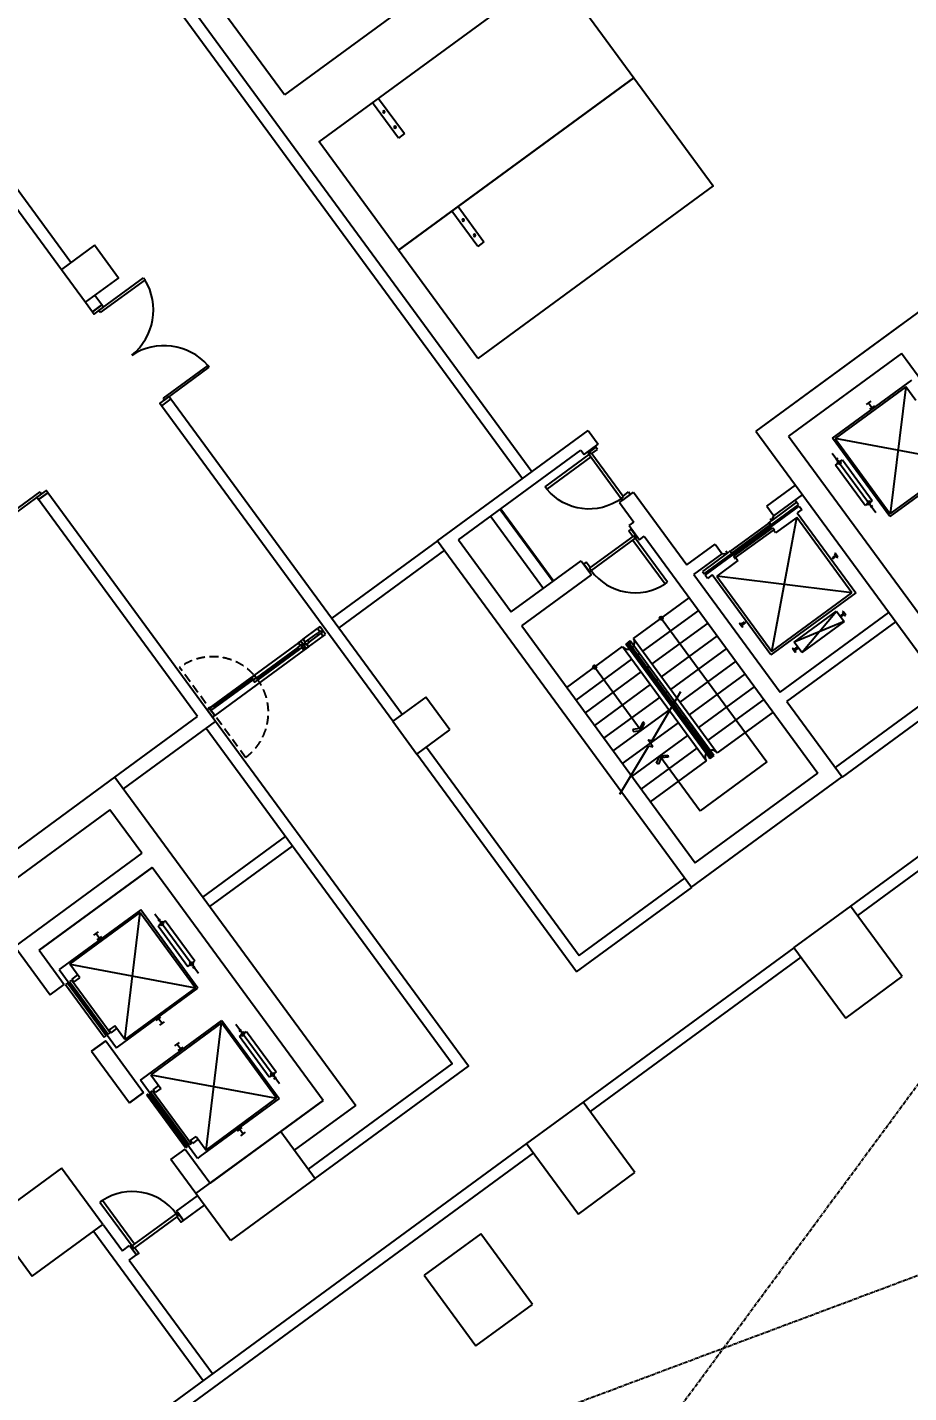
# Model space of a CAD drawing. Header units: millimetres. Extents: x 78082221 to 78451133, y -34402202 to -34172290.
# Drawn here: x 78320183 to 78335280, y -34342063 to -34318667 of the extents above; entities that cross this region are included whole.
import ezdxf

# ---------------------------------------------------------------- set-up
doc = ezdxf.new("R2010")
doc.units = ezdxf.units.MM
doc.header["$LTSCALE"] = 100
doc.header["$MEASUREMENT"] = 0
doc.header["$PDMODE"] = 1
doc.header["$PDSIZE"] = -3
doc.linetypes.add('XR-B2$0$CENTER', pattern=[2, 1.25, -0.25, 0.25, -0.25])
doc.linetypes.add('XR-B2$0$새 블럭1$0$XR-B2$0$XR-지하3층$0$XR-지하3층$0$51A1코아(1층)-1$0$HID', pattern=[2.3, 1.5, -0.8])
doc.layers.get('0').update_dxf_attribs({"color": 2, "linetype": 'CONTINUOUS'})
doc.layers.get('Defpoints').update_dxf_attribs({"color": 142, "linetype": 'CONTINUOUS'})
doc.layers.add('E-PLAN', color=115, linetype='CONTINUOUS')
doc.layers.add('Z', color=115, linetype='CONTINUOUS')
doc.styles.add('c-b2$0$맑은고딕', font='', dxfattribs={"width": 0.8})
doc.styles.add('돋움', font='', dxfattribs={"width": 0.9})
doc.styles.get('c-b2$0$맑은고딕').set_extended_font_data('Malgun Gothic')
doc.styles.get('돋움').set_extended_font_data('Dotum')
doc.dimstyles.new('c-b2$0$std_style', dxfattribs={"dimscale": 500, "dimtxt": 3, "dimasz": 1, "dimexe": 1.5, "dimexo": 2, "dimgap": 1, "dimtad": 1, "dimtoh": 1, "dimdec": 0, "dimzin": 0, "dimdsep": 46, "dimtxsty": 'c-b2$0$맑은고딕', "dimblk": 'c-b2$0$01420DDOT01', "dimcen": 2.5, "dimdle": 8, "dimclrd": 256, "dimclre": 256, "dimclrt": 256, "dimadec": 0, "dimazin": 0, "dimtfac": 1, "dimtdec": 0, "dimtix": 1, "dimtmove": 2, "dimatfit": 3, "dimldrblk": 'c-b2$0$_ClosedBlank', "dimfxl": 1, "dimtolj": 1, "dimtzin": 0, "dimlwd": -1, "dimlwe": -1, "dimarcsym": 0})

# ---------------------------------------------------------------- blocks, each defined once
blk = doc.blocks.new('XR-B2$0$XR-B2$0$XR-지하3층$0$A$C5E3F3FAC')
at = {"layer": 'E-PLAN'}
for p, q in [((90, 950), (50, 950)), ((50, 950), (50, 0)), ((90, 0), (90, 950)), ((1910, 950), (1950, 950)), ((1910, 0), (1910, 950)), ((1950, 950), (1950, 0)), ((50, 0), (90, 0)), ((1950, 0), (1910, 0))]:
    blk.add_line(p, q, dxfattribs=at)
at = {"layer": 'E-PLAN', "elevation": 0}
for points in [[(0, 850), (0, 1050), (50, 1050), (50, 850)], [(2000, 850), (2000, 1050), (1950, 1050), (1950, 850)]]:
    blk.add_lwpolyline(points, close=True, dxfattribs=at)
at = {"layer": 'E-PLAN'}
for centre, start, end in [((-2, 999), 275.2502, 357.2138), ((2002, 999), 182.7862, 264.7498)]:
    blk.add_arc(centre, 1003, start, end, dxfattribs=at)
blk = doc.blocks.new('XR-B2$0$XR-지하3층$0$일반형 주차')
at = {"layer": 'E-PLAN'}
for p, q in [((750, 3865), (0, 3865)), ((750, 3735), (750, 3865)), ((0, 3735), (750, 3735))]:
    blk.add_line(p, q, dxfattribs=at)
blk.add_lwpolyline([(2300, 5000), (0, 5000), (0, 0), (2300, 0)], close=True, dxfattribs=at)
for centre in [(238, 3800), (563, 3800)]:
    blk.add_circle(centre, 17.5, dxfattribs=at)
blk = doc.blocks.new('c-b2$0$01420DDOT01')
blk.add_line((-1.5, 0), (1.5, 0))
at = {"const_width": 0.5}
blk.add_lwpolyline([(-0.25, 0, 1), (0.25, 0, 1)], format="xyb", close=True, dxfattribs=at)
blk = doc.blocks.new('*D27')
at = {"layer": 'Defpoints', "color": 0, "transparency": 16777216}
for p in [(78437237, -34302993), (78442988, -34310838), (78326185, -34384411)]:
    blk.add_point(p, dxfattribs=at)
at = {"layer": 'Z', "transparency": 16777216}
for p, q in [((78437828, -34303800), (78443432, -34311442)), ((78332340, -34391959), (78442585, -34311133)), ((78326777, -34385217), (78332380, -34392860))]:
    blk.add_line(p, q, dxfattribs=at)
at = {"layer": 'Z', "transparency": 16777216, "xscale": 500, "yscale": 500, "zscale": 500}
for p, rotation in [((78442988, -34310838), 36.24693489456918), ((78331936, -34392255), 216.2469348945692)]:
    blk.add_blockref('c-b2$0$01420DDOT01', p, dxfattribs=dict(at, rotation=rotation))
at = {"layer": 'Z', "transparency": 16777216, "insert": (78386501, -34350234), "char_height": 2250, "attachment_point": 5, "rotation": 36.2469, "style": '돋움'}
blk.add_mtext('\\A1;137700', dxfattribs=at)
blk = doc.blocks.new('c-b2$0$_ClosedBlank')
at = {"color": 0, "linetype": 'ByBlock', "lineweight": -2}
for p, q in [((-1, 0.167), (0, 0)), ((-1, 0.167), (-1, -0.167)), ((0, 0), (-1, -0.167))]:
    blk.add_line(p, q, dxfattribs=at)

msp = doc.modelspace()

# ---------------------------------------------------------------- linework, layer by layer
at = {"layer": 'Z', "ltscale": 0.5}
for p, q in [((78304193.5, -34292682.3), (78328825.6, -34326280.1)), ((78304150.4, -34292961.8), (78328664.3, -34326398.3)), ((78322642.8, -34325034.8), (78326604.3, -34330438.2)), ((78326443, -34330556.4), (78322481.5, -34325153)), ((78328282.2, -34326928.5), (78329188.8, -34328165.1)), ((78328295.6, -34326918.6), (78329202.3, -34328155.3)), ((78328120.9, -34327046.7), (78329027.5, -34328283.4)), ((78327208.7, -34327465.5), (78325398.1, -34328792.9)), ((78327326.9, -34327626.8), (78325516.4, -34328954.2)), ((78327007.5, -34330142.5), (78326443, -34330556.4)), ((78327421.4, -34330707.1), (78327007.5, -34330142.5)), ((78326443, -34330556.4), (78326856.9, -34331120.9)), ((78326856.9, -34331120.9), (78327421.4, -34330707.1)), ((78329591.5, -34334850.9), (78326856.9, -34331120.9)), ((78327018.2, -34331002.7), (78329634.5, -34334571.3)), ((78336823.4, -34331861.3), (78334283, -34333723.8)), ((78336941.7, -34332022.6), (78334401.3, -34333885.1)), ((78323192, -34333572.2), (78324607.4, -34332534.6)), ((78323310.3, -34333733.5), (78324725.6, -34332695.9)), ((78329634.5, -34334571.3), (78331445.1, -34333243.9)), ((78329591.5, -34334850.9), (78331563.3, -34333405.2)), ((78334283, -34333723.8), (78333315.3, -34334433.4)), ((78335169.9, -34334933.5), (78334283, -34333723.8)), ((78333312.4, -34334437.9), (78329703.4, -34337083.8)), ((78333315.3, -34334433.4), (78334202.2, -34335643.1)), ((78333430.7, -34334599.2), (78329821.7, -34337245.1)), ((78334202.2, -34335643.1), (78335169.9, -34334933.5)), ((78329702.2, -34337082.2), (78328734.5, -34337791.7)), ((78330589.1, -34338291.9), (78329702.2, -34337082.2)), ((78328734.5, -34337791.7), (78315681.7, -34347361.4)), ((78328852.7, -34337953), (78315799.9, -34347522.7)), ((78328734.5, -34337791.7), (78329621.4, -34339001.5)), ((78320767.4, -34338214.1), (78319557.7, -34339101)), ((78321476.9, -34339181.9), (78320767.4, -34338214.1)), ((78329621.4, -34339001.5), (78330589.1, -34338291.9)), ((78322739.5, -34338950.6), (78323098.4, -34338687.5)), ((78322857.8, -34339111.9), (78323216.7, -34338848.8)), ((78319557.7, -34339101), (78320267.2, -34340068.8)), ((78322739.5, -34338950.6), (78322857.8, -34339111.9)), ((78320267.2, -34340068.8), (78321476.9, -34339181.9)), ((78321322.6, -34339301.2), (78323194, -34341853.7)), ((78321483.9, -34339183), (78321812.1, -34339630.6)), ((78327948.6, -34339341.3), (78326980.8, -34340050.8)), ((78328835.5, -34340551), (78327948.6, -34339341.3)), ((78321812.1, -34339630.6), (78321933, -34339541.9)), ((78321933, -34339541.9), (78322051.3, -34339703.2)), ((78321930.3, -34339791.9), (78322051.3, -34339703.2)), ((78321930.3, -34339791.9), (78323355.3, -34341735.5)), ((78326980.8, -34340050.8), (78327867.7, -34341260.5)), ((78327867.7, -34341260.5), (78328835.5, -34340551))]:
    msp.add_line(p, q, dxfattribs=at)
at = {"layer": 'Z'}
for p, q in [((78337026.4, -34322388), (78332663.4, -34325586.7)), ((78335163.5, -34323753.8), (78332663.4, -34325586.7)), ((78335158, -34324253.8), (78333222.5, -34325672.8)), ((78335586.7, -34324838.5), (78335158, -34324253.8)), ((78333976.8, -34325708.8), (78335331.6, -34324715.5)), ((78335228.4, -34324828.4), (78334018.7, -34325715.3)), ((78335228.4, -34324828.4), (78334964.7, -34327005.6)), ((78335399.9, -34325062.3), (78335228.4, -34324828.4)), ((78334632.7, -34325072.9), (78334552.1, -34325132)), ((78334592.4, -34325102.5), (78334651.5, -34325183.1)), ((78334691.8, -34325153.6), (78334611.2, -34325212.7)), ((78327208.7, -34327465.5), (78329789.4, -34325573.5)), ((78329789.4, -34325573.5), (78329963.8, -34325811.4)), ((78332663.4, -34325586.7), (78336004.1, -34330143.3)), ((78329721.9, -34325988.8), (78329963.8, -34325811.4)), ((78333222.5, -34325672.8), (78336149.3, -34329664.9)), ((78334958.3, -34327047.6), (78333976.8, -34325708.8)), ((78334018.7, -34325715.3), (78334964.7, -34327005.6)), ((78336174.4, -34326118.7), (78334018.7, -34325715.3)), ((78327568.9, -34327449.5), (78329665.7, -34325912.2)), ((78329051.4, -34326540.2), (78329804.2, -34325988.3)), ((78329833.7, -34326028.6), (78329081, -34326580.5)), ((78329665.7, -34325912.2), (78329721.9, -34325988.8)), ((78329918.9, -34325862.9), (78329784.5, -34325961.4)), ((78329784.5, -34325961.4), (78329804.2, -34325988.3)), ((78329804.2, -34325988.3), (78329844.5, -34325958.7)), ((78329804.2, -34325988.3), (78330356, -34326741.1)), ((78329804.2, -34325988.3), (78329833.7, -34326028.6)), ((78329844.5, -34325958.7), (78329854.4, -34325972.2)), ((78329854.4, -34325972.2), (78329948.4, -34325903.2)), ((78329854.4, -34325972.2), (78330386.5, -34326698.1)), ((78329948.4, -34325903.2), (78329918.9, -34325862.9)), ((78333970, -34325961.8), (78334715, -34326977.9)), ((78334064.1, -34326047.8), (78334023.8, -34326077.4)), ((78336313.1, -34326054.3), (78334958.3, -34327047.6)), ((78334027.8, -34326167.4), (78334148.7, -34326078.7)), ((78334536.3, -34326861), (78334027.8, -34326167.4)), ((78334053.3, -34326117.7), (78334093.6, -34326088.1)), ((78334082.9, -34326158), (78334053.3, -34326117.7)), ((78334123.2, -34326128.4), (78334082.9, -34326158)), ((78334093.6, -34326088.1), (78334123.2, -34326128.4)), ((78334148.7, -34326078.7), (78334657.2, -34326772.3)), ((78334964.7, -34327005.6), (78336174.4, -34326118.7)), ((78332851.4, -34326874.9), (78333343.4, -34326514.2)), ((78320535.2, -34326641.9), (78320373.9, -34326760.2)), ((78323099.7, -34330478), (78320373.9, -34326760.2)), ((78323408.8, -34330561.4), (78320535.2, -34326641.9)), ((78329081, -34326580.5), (78329051.4, -34326540.2)), ((78330325, -34326811.4), (78330566.9, -34326634)), ((78330356, -34326741.1), (78330396.4, -34326711.5)), ((78330375.8, -34326767.9), (78330356, -34326741.1)), ((78330510.2, -34326669.4), (78330375.8, -34326767.9)), ((78330386.5, -34326698.1), (78330480.6, -34326629.1)), ((78330396.4, -34326711.5), (78330386.5, -34326698.1)), ((78330480.6, -34326629.1), (78330510.2, -34326669.4)), ((78330566.9, -34326634), (78331480.4, -34327880)), ((78332969.7, -34327036.2), (78333461.6, -34326675.5)), ((78330325, -34326811.4), (78330570.3, -34327146.1)), ((78331778.8, -34328033.3), (78333391.7, -34326850.7)), ((78332706.2, -34327353.3), (78333391.7, -34326850.7)), ((78332721, -34327373.5), (78333406.5, -34326870.9)), ((78332851.4, -34326874.9), (78332969.7, -34327036.2)), ((78333359.2, -34326806.4), (78332935.8, -34327116.8)), ((78333359.2, -34326806.4), (78332935.8, -34327116.8)), ((78333391.7, -34326850.7), (78333338.5, -34326778.2)), ((78333391.7, -34326850.7), (78333359.2, -34326806.4)), ((78333447.9, -34326927.4), (78333367.2, -34326986.5)), ((78333367.2, -34326986.5), (78334372.4, -34328357.5)), ((78333406.5, -34326870.9), (78333447.9, -34326927.4)), ((78334657.2, -34326772.3), (78334536.3, -34326861)), ((78334602.1, -34326781.7), (78334561.8, -34326811.3)), ((78334561.8, -34326811.3), (78334591.4, -34326851.6)), ((78334591.4, -34326851.6), (78334631.7, -34326822)), ((78334631.7, -34326822), (78334602.1, -34326781.7)), ((78334661.3, -34326862.3), (78334620.9, -34326891.9)), ((78330489.7, -34327205.2), (78330570.3, -34327146.1)), ((78330489.7, -34327205.2), (78330667.1, -34327447.1)), ((78332223.8, -34327650.8), (78332893.1, -34327160.1)), ((78332913.8, -34327188.3), (78332244.5, -34327679.1)), ((78332931.8, -34327119.7), (78332875.3, -34327161.1)), ((78332893.1, -34327160.1), (78332913.8, -34327188.3)), ((78332931.8, -34327119.7), (78332907.9, -34327087)), ((78332935.8, -34327116.8), (78332972.6, -34327040.2)), ((78332937.4, -34329359.9), (78333362.4, -34327064.4)), ((78333362.4, -34327064.4), (78332999.5, -34327330.5)), ((78334308.4, -34328354.8), (78333362.4, -34327064.4)), ((78327568.9, -34327449.5), (78328473.5, -34328683.4)), ((78330552.7, -34327392.5), (78329826.8, -34327924.7)), ((78330595.7, -34327423), (78329842.9, -34327974.9)), ((78330483.7, -34327298.4), (78330524, -34327268.9)), ((78330552.7, -34327392.5), (78330483.7, -34327298.4)), ((78330524, -34327268.9), (78330622.6, -34327403.3)), ((78330566.1, -34327382.7), (78330552.7, -34327392.5)), ((78330595.7, -34327423), (78330555.4, -34327452.6)), ((78330555.4, -34327452.6), (78331107.2, -34328205.3)), ((78330595.7, -34327423), (78330566.1, -34327382.7)), ((78330622.6, -34327403.3), (78330595.7, -34327423)), ((78331147.6, -34328175.8), (78330595.7, -34327423)), ((78330667.1, -34327447.1), (78330747.7, -34327388)), ((78330747.7, -34327388), (78333721.8, -34331444.6)), ((78331778.8, -34328033.3), (78332706.2, -34327353.3)), ((78331793.5, -34328053.4), (78332721, -34327373.5)), ((78332283.1, -34327731.7), (78332952.4, -34327241)), ((78332973.1, -34327269.2), (78332303.8, -34327760)), ((78332952.4, -34327241), (78332973.1, -34327269.2)), ((78332964, -34327282.1), (78332988.2, -34327264.4)), ((78332999.5, -34327330.5), (78332964, -34327282.1)), ((78327208.7, -34327465.5), (78331560.4, -34333401.2)), ((78331480.4, -34327880), (78331964.3, -34327525.3)), ((78331598.7, -34328041.3), (78332082.5, -34327686.6)), ((78332169.6, -34327678.5), (78331746.2, -34327988.9)), ((78332169.6, -34327678.5), (78331746.2, -34327988.9)), ((78331964.3, -34327525.3), (78332082.5, -34327686.6)), ((78332085.5, -34327690.6), (78332169.6, -34327678.5)), ((78332173.7, -34327675.5), (78332149.6, -34327643)), ((78332173.7, -34327675.5), (78332230.1, -34327634.2)), ((78332244.5, -34327679.1), (78332223.8, -34327650.8)), ((78334021.1, -34327678.8), (78334009, -34327687.7)), ((78334009, -34327687.7), (78334026.8, -34327711.9)), ((78334068.4, -34327743.3), (78334021.1, -34327678.8)), ((78328473.5, -34328683.4), (78329667.1, -34327808.3)), ((78329667.1, -34327808.3), (78329844.5, -34328050.2)), ((78329757.8, -34327830.6), (78329717.5, -34327860.2)), ((78329717.5, -34327860.2), (78329816.1, -34327994.6)), ((78329826.8, -34327924.7), (78329757.8, -34327830.6)), ((78329813.4, -34327934.6), (78329826.8, -34327924.7)), ((78332354.3, -34327803.5), (78331991.4, -34328069.6)), ((78332303.8, -34327760), (78332283.1, -34327731.7)), ((78332294.6, -34327772.9), (78332318.8, -34327755.1)), ((78332318.8, -34327755.1), (78332354.3, -34327803.5)), ((78334026.8, -34327711.9), (78333967.1, -34327755.6)), ((78333967.1, -34327755.6), (78333978.9, -34327771.8)), ((78333978.9, -34327771.8), (78334038.6, -34327728)), ((78334038.6, -34327728), (78334056.3, -34327752.2)), ((78334056.3, -34327752.2), (78334068.4, -34327743.3)), ((78328650.9, -34328925.3), (78329844.5, -34328050.2)), ((78329842.9, -34327974.9), (78329813.4, -34327934.6)), ((78329816.1, -34327994.6), (78329842.9, -34327974.9)), ((78331598.7, -34328041.3), (78333076.8, -34330057.5)), ((78331746.2, -34327988.9), (78331778.8, -34328033.3)), ((78331746.2, -34327988.9), (78331778.8, -34328033.3)), ((78331834.9, -34328109.9), (78331793.5, -34328053.4)), ((78331915.6, -34328050.8), (78331834.9, -34328109.9)), ((78332920.7, -34329421.8), (78331915.6, -34328050.8)), ((78334308.4, -34328354.8), (78331991.4, -34328069.6)), ((78331991.4, -34328069.6), (78332937.4, -34329359.9)), ((78331107.2, -34328205.3), (78331147.6, -34328175.8)), ((78334372.4, -34328357.5), (78332920.7, -34329421.8)), ((78332937.4, -34329359.9), (78334308.4, -34328354.8)), ((78330563.6, -34329141.1), (78331519.3, -34328440.5)), ((78331679, -34328658.2), (78330723.3, -34329358.9)), ((78331041.5, -34328790.8), (78332847.8, -34331254.6)), ((78332409, -34328898), (78332468.7, -34328854.2)), ((78332468.7, -34328854.2), (78332480.5, -34328870.3)), ((78333076.8, -34330057.5), (78334939.8, -34328691.7)), ((78333195.1, -34330218.8), (78335058, -34328853)), ((78333319.1, -34329204.1), (78334044.9, -34328671.9)), ((78334175, -34328849.4), (78333319.1, -34329204.1)), ((78333449.2, -34329381.5), (78334044.9, -34328671.9)), ((78334175, -34328849.4), (78333449.2, -34329381.5)), ((78334044.9, -34328671.9), (78334175, -34328849.4)), ((78334162.9, -34328709.4), (78334104.1, -34328752.6)), ((78334104.1, -34328752.6), (78334115.9, -34328768.7)), ((78334115.9, -34328768.7), (78334174.8, -34328725.6)), ((78334157.3, -34328676.4), (78334145.2, -34328685.2)), ((78334145.2, -34328685.2), (78334162.9, -34328709.4)), ((78334204.6, -34328740.9), (78334157.3, -34328676.4)), ((78334174.8, -34328725.6), (78334192.5, -34328749.8)), ((78334192.5, -34328749.8), (78334204.6, -34328740.9)), ((78324906.2, -34329153.6), (78325156.2, -34328970.3)), ((78324986, -34329169.5), (78325147.3, -34329051.2)), ((78325000.8, -34329282.6), (78325250.8, -34329099.4)), ((78325009.6, -34329201.7), (78325170.9, -34329083.5)), ((78325203.7, -34329009.8), (78325147.3, -34329051.2)), ((78325147.3, -34329051.2), (78325170.9, -34329083.5)), ((78325196.5, -34328940.8), (78325156.2, -34328970.3)), ((78325156.2, -34328970.3), (78325188.7, -34329014.7)), ((78325170.9, -34329083.5), (78325227.4, -34329042.1)), ((78325188.7, -34329014.7), (78325204.8, -34329002.8)), ((78325291.1, -34329069.8), (78325196.5, -34328940.8)), ((78325227.4, -34329042.1), (78325203.7, -34329009.8)), ((78325204.8, -34329002.8), (78325234.4, -34329043.2)), ((78325234.4, -34329043.2), (78325218.3, -34329055)), ((78325218.3, -34329055), (78325250.8, -34329099.4)), ((78325250.8, -34329099.4), (78325291.1, -34329069.8)), ((78328650.9, -34328925.3), (78331624.9, -34332981.9)), ((78331838.6, -34328876), (78330882.9, -34329576.6)), ((78331998.2, -34329093.7), (78331042.6, -34329794.4)), ((78332379.2, -34328882.6), (78332391.2, -34328873.8)), ((78332426.5, -34328947.2), (78332379.2, -34328882.6)), ((78332391.2, -34328873.8), (78332409, -34328898)), ((78332480.5, -34328870.3), (78332420.8, -34328914.1)), ((78332420.8, -34328914.1), (78332438.6, -34328938.3)), ((78332438.6, -34328938.3), (78332426.5, -34328947.2)), ((78324825.5, -34329212.7), (78323300.6, -34330330.7)), ((78324816.6, -34329293.6), (78324106.9, -34329814)), ((78324828.5, -34329309.8), (78324118.8, -34329830.1)), ((78324840.3, -34329325.9), (78324130.6, -34329846.2)), ((78324816.6, -34329293.6), (78324873.1, -34329252.3)), ((78324840.3, -34329325.9), (78324816.6, -34329293.6)), ((78324825.5, -34329212.7), (78324865.8, -34329183.2)), ((78324858, -34329257.1), (78324825.5, -34329212.7)), ((78324896.7, -34329284.5), (78324840.3, -34329325.9)), ((78324874.2, -34329245.3), (78324858, -34329257.1)), ((78324865.8, -34329183.2), (78324906.2, -34329153.6)), ((78324960.4, -34329312.2), (78324865.8, -34329183.2)), ((78324865.8, -34329183.2), (78324960.4, -34329312.2)), ((78324873.1, -34329252.3), (78324896.7, -34329284.5)), ((78324903.7, -34329285.6), (78324874.2, -34329245.3)), ((78324887.6, -34329297.4), (78324903.7, -34329285.6)), ((78324920.1, -34329341.8), (78324887.6, -34329297.4)), ((78324903.7, -34329285.6), (78324936.3, -34329329.9)), ((78324906.2, -34329153.6), (78324938.7, -34329198)), ((78324960.4, -34329312.2), (78324920.1, -34329341.8)), ((78324938.7, -34329198), (78324922.6, -34329209.8)), ((78324922.6, -34329209.8), (78324952.1, -34329250.1)), ((78324929.5, -34329210.9), (78324986, -34329169.5)), ((78324953.2, -34329243.1), (78324929.5, -34329210.9)), ((78324952.1, -34329250.1), (78324968.2, -34329238.3)), ((78325009.6, -34329201.7), (78324953.2, -34329243.1)), ((78325000.8, -34329282.6), (78324960.4, -34329312.2)), ((78324968.2, -34329238.3), (78325000.8, -34329282.6)), ((78324986, -34329169.5), (78325009.6, -34329201.7)), ((78329422.5, -34329977.8), (78330378.1, -34329277.1)), ((78330378.1, -34329277.1), (78331814.9, -34331236.9)), ((78330458.8, -34329218), (78330434.6, -34329235.7)), ((78331871.4, -34331195.5), (78330434.6, -34329235.7)), ((78330483, -34329200.2), (78330458.8, -34329218)), ((78330458.8, -34329218), (78331895.6, -34331177.7)), ((78330483, -34329200.2), (78330507.2, -34329182.5)), ((78330483, -34329200.2), (78331919.8, -34331160)), ((78331944, -34331142.2), (78330507.2, -34329182.5)), ((78330563.6, -34329141.1), (78332000.4, -34331100.9)), ((78332157.9, -34329311.5), (78331202.2, -34330012.1)), ((78333289.5, -34329312.6), (78333301.6, -34329303.7)), ((78333336.8, -34329377.1), (78333289.5, -34329312.6)), ((78333301.6, -34329303.7), (78333319.4, -34329327.9)), ((78333449.2, -34329381.5), (78333319.1, -34329204.1)), ((78333319.4, -34329327.9), (78333378.2, -34329284.7)), ((78333390.1, -34329300.9), (78333331.2, -34329344)), ((78333378.2, -34329284.7), (78333390.1, -34329300.9)), ((78324920.1, -34329341.8), (78323395.2, -34330459.8)), ((78329582.1, -34330195.5), (78330537.8, -34329494.9)), ((78330618.4, -34329435.7), (78330594.2, -34329453.5)), ((78330666.8, -34329400.3), (78330642.6, -34329418)), ((78332317.5, -34329529.2), (78331361.8, -34330229.9)), ((78333331.2, -34329344), (78333348.9, -34329368.2)), ((78333348.9, -34329368.2), (78333336.8, -34329377.1)), ((78329741.8, -34330413.3), (78330697.4, -34329712.6)), ((78329900.3, -34329627.4), (78330698.5, -34330716.2)), ((78330778.1, -34329653.5), (78330753.9, -34329671.2)), ((78330826.5, -34329618), (78330802.3, -34329635.7)), ((78332477.2, -34329747), (78331521.5, -34330447.6)), ((78324020.9, -34329815), (78323371.8, -34330290.9)), ((78324032.7, -34329831.2), (78323383.7, -34330307)), ((78324044.6, -34329847.3), (78323395.5, -34330323.2)), ((78329901.4, -34330631), (78330857.1, -34329930.4)), ((78330937.7, -34329871.2), (78330913.5, -34329889)), ((78330986.1, -34329835.8), (78330961.9, -34329853.5)), ((78332636.8, -34329964.7), (78331681.1, -34330665.4)), ((78334025.8, -34331351.9), (78335888.8, -34329986.1)), ((78330061, -34330848.8), (78331016.7, -34330148.1)), ((78330886.9, -34330889.1), (78331374.8, -34330045)), ((78331097.4, -34330089), (78331073.2, -34330106.7)), ((78331145.7, -34330053.5), (78331121.6, -34330071.2)), ((78331305.4, -34330271.3), (78331281.2, -34330289)), ((78332796.4, -34330182.5), (78331840.8, -34330883.1)), ((78333195.1, -34330218.8), (78334141.1, -34331509.2)), ((78334144.1, -34331513.2), (78336007, -34330147.4)), ((78321684.3, -34331515.7), (78323099.7, -34330478)), ((78323300.6, -34330330.7), (78323261, -34330359.8)), ((78323261, -34330359.8), (78323297.2, -34330333.2)), ((78323355.6, -34330488.8), (78323261, -34330359.8)), ((78323300.6, -34330330.7), (78323395.2, -34330459.8)), ((78323355.6, -34330488.8), (78323395.2, -34330459.8)), ((78323355.6, -34330488.8), (78323382.6, -34330469)), ((78330220.7, -34331066.5), (78331176.4, -34330365.9)), ((78331257, -34330306.7), (78331232.8, -34330324.5)), ((78331465, -34330489), (78331440.8, -34330506.7)), ((78332956.1, -34330400.2), (78332000.4, -34331100.9)), ((78321832.1, -34331717.3), (78323408.8, -34330561.4)), ((78330380.3, -34331284.3), (78331336, -34330583.6)), ((78330675.1, -34330684.3), (78330557.3, -34330697.9)), ((78330557.3, -34330697.9), (78330560.9, -34330732)), ((78330560.9, -34330732), (78330698.5, -34330716.2)), ((78330723.4, -34330575.9), (78330675.1, -34330684.3)), ((78330698.5, -34330716.2), (78330754.8, -34330589.6)), ((78330754.8, -34330589.6), (78330723.4, -34330575.9)), ((78331416.6, -34330524.5), (78331392.5, -34330542.2)), ((78331624.7, -34330706.8), (78331600.5, -34330724.5)), ((78330540, -34331502), (78331495.6, -34330801.4)), ((78330896.1, -34330993.6), (78330820.2, -34330874.3)), ((78330820.2, -34330874.3), (78330886.9, -34330889.1)), ((78331576.3, -34330742.2), (78331552.1, -34330760)), ((78331735.9, -34330960), (78331711.7, -34330977.7)), ((78331784.3, -34330924.5), (78331760.1, -34330942.2)), ((78330329.4, -34331806.4), (78330829.4, -34330978.8)), ((78330699.6, -34331719.8), (78331655.3, -34331019.1)), ((78330829.4, -34330978.8), (78330896.1, -34330993.6)), ((78330961.4, -34331278.2), (78331017.8, -34331151.7)), ((78331041.1, -34331183.6), (78330992.8, -34331291.9)), ((78331017.8, -34331151.7), (78331155.4, -34331136.1)), ((78331017.8, -34331151.7), (78331706.6, -34332091.2)), ((78331159, -34331170.2), (78331041.1, -34331183.6)), ((78331155.4, -34331136.1), (78331159, -34331170.2)), ((78331895.6, -34331177.7), (78331871.4, -34331195.5)), ((78331919.8, -34331160), (78331895.6, -34331177.7)), ((78331944, -34331142.2), (78331919.8, -34331160)), ((78330859.2, -34331937.5), (78331814.9, -34331236.9)), ((78330992.8, -34331291.9), (78330961.4, -34331278.2)), ((78332847.8, -34331254.6), (78331706.6, -34332091.2)), ((78317059.2, -34334906.6), (78321684.3, -34331515.7)), ((78321684.3, -34331515.7), (78325808.4, -34337140.9)), ((78331560.4, -34333401.2), (78334141.1, -34331509.2)), ((78331624.9, -34332981.9), (78333721.8, -34331444.6)), ((78321598.2, -34332074.8), (78319590.1, -34333547.1)), ((78322145.1, -34332820.8), (78321598.2, -34332074.8)), ((78322145.1, -34332820.8), (78319967.6, -34334417.2)), ((78320387, -34334481.8), (78322322.5, -34333062.8)), ((78322322.5, -34333062.8), (78320387, -34334481.8)), ((78325249.3, -34337054.8), (78322322.5, -34333062.8)), ((78322124.6, -34333790.6), (78320769.7, -34334784)), ((78320908.4, -34334719.5), (78322118.1, -34333832.6)), ((78321854.4, -34336009.8), (78322118.1, -34333832.6)), ((78322118.1, -34333832.6), (78323064.2, -34335122.9)), ((78323106.1, -34335129.4), (78322124.6, -34333790.6)), ((78322367.8, -34333860.3), (78323112.8, -34334876.5)), ((78322421.6, -34333975.9), (78322461.9, -34333946.3)), ((78322546.6, -34333977.2), (78322425.6, -34334065.9)), ((78322491.5, -34333986.6), (78322451.2, -34334016.2)), ((78322521, -34334027), (78322491.5, -34333986.6)), ((78323055.1, -34334670.8), (78322546.6, -34333977.2)), ((78321320.8, -34334224.9), (78321401.5, -34334165.8)), ((78321361.1, -34334195.4), (78321420.3, -34334276)), ((78321379.9, -34334305.6), (78321460.6, -34334246.4)), ((78322425.6, -34334065.9), (78322934.1, -34334759.5)), ((78322451.2, -34334016.2), (78322480.7, -34334056.5)), ((78322480.7, -34334056.5), (78322521, -34334027)), ((78319967.6, -34334417.2), (78320573.7, -34335243.9)), ((78320387, -34334481.8), (78320815.6, -34335066.5)), ((78322934.1, -34334759.5), (78323055.1, -34334670.8)), ((78322959.6, -34334709.8), (78323000, -34334680.2)), ((78322989.2, -34334750.1), (78322959.6, -34334709.8)), ((78323000, -34334680.2), (78323029.5, -34334720.5)), ((78320769.7, -34334784), (78320729.4, -34334813.5)), ((78320729.4, -34334813.5), (78321710.9, -34336152.3)), ((78321079.9, -34334953.4), (78320908.4, -34334719.5)), ((78320908.4, -34334719.5), (78323064.2, -34335122.9)), ((78321044.4, -34334905), (78320947.6, -34334975.9)), ((78323029.5, -34334720.5), (78322989.2, -34334750.1)), ((78323018.8, -34334790.4), (78323059.1, -34334760.9)), ((78320573.7, -34335243.9), (78320815.6, -34335066.5)), ((78320870.5, -34335044.9), (78320838.2, -34335068.5)), ((78320838.2, -34335068.5), (78321500.4, -34335971.8)), ((78321532.7, -34335948.1), (78320870.5, -34335044.9)), ((78320938.2, -34334995.2), (78320906, -34335018.9)), ((78320906, -34335018.9), (78321568.2, -34335922.1)), ((78321600.4, -34335898.5), (78320938.2, -34334995.2)), ((78320947.6, -34334975.9), (78320983.1, -34335024.3)), ((78320983.1, -34335024.3), (78321079.9, -34334953.4)), ((78321751.2, -34336122.7), (78323106.1, -34335129.4)), ((78323064.2, -34335122.9), (78321854.4, -34336009.8)), ((78322391, -34335684.7), (78322471.7, -34335625.5)), ((78321683, -34335776), (78321586.2, -34335846.9)), ((78321586.2, -34335846.9), (78321621.7, -34335895.3)), ((78321621.7, -34335895.3), (78321718.5, -34335824.3)), ((78321854.4, -34336009.8), (78321683, -34335776)), ((78322159.2, -34336679.2), (78323514.1, -34335685.9)), ((78323507.6, -34335727.8), (78322297.9, -34336614.7)), ((78322490.5, -34335735.7), (78322431.3, -34335655.1)), ((78322450.1, -34335765.3), (78322530.8, -34335706.2)), ((78323243.9, -34337905.1), (78323507.6, -34335727.8)), ((78324453.6, -34337018.2), (78323507.6, -34335727.8)), ((78323514.1, -34335685.9), (78324495.6, -34337024.6)), ((78324502.3, -34336771.7), (78323757.3, -34335755.5)), ((78323811.1, -34335871.1), (78323851.4, -34335841.5)), ((78323815.1, -34335961.2), (78323936.1, -34335872.5)), ((78323881, -34335881.9), (78323840.6, -34335911.4)), ((78323910.5, -34335922.2), (78323881, -34335881.9)), ((78323936.1, -34335872.5), (78324444.5, -34336566)), ((78321525.2, -34336034.3), (78321283.2, -34336211.6)), ((78321283.2, -34336211.6), (78321525.2, -34336034.3)), ((78321500.4, -34335971.8), (78321532.7, -34335948.1)), ((78321525.2, -34336034.3), (78322175.5, -34336921.4)), ((78321568.2, -34335922.1), (78321600.4, -34335898.5)), ((78322710.3, -34336120.1), (78322790.9, -34336061)), ((78322750.6, -34336090.6), (78322809.7, -34336171.2)), ((78324323.6, -34336654.7), (78323815.1, -34335961.2)), ((78323840.6, -34335911.4), (78323870.2, -34335951.7)), ((78323870.2, -34335951.7), (78323910.5, -34335922.2)), ((78321283.2, -34336211.6), (78321933.6, -34337098.8)), ((78321710.9, -34336152.3), (78321751.2, -34336122.7)), ((78322769.4, -34336200.8), (78322850.1, -34336141.7)), ((78324444.5, -34336566), (78324323.6, -34336654.7)), ((78324349.1, -34336605), (78324389.4, -34336575.4)), ((78324389.4, -34336575.4), (78324419, -34336615.8)), ((78322118.9, -34336708.8), (78322159.2, -34336679.2)), ((78323100.4, -34338047.5), (78322118.9, -34336708.8)), ((78322297.9, -34336614.7), (78322469.4, -34336848.6)), ((78322297.9, -34336614.7), (78324453.6, -34337018.2)), ((78322337.1, -34336871.1), (78322433.9, -34336800.2)), ((78324378.7, -34336645.3), (78324349.1, -34336605)), ((78324419, -34336615.8), (78324378.7, -34336645.3)), ((78324408.2, -34336685.6), (78324448.6, -34336656.1)), ((78322175.5, -34336921.4), (78321933.6, -34337098.8)), ((78321933.6, -34337098.8), (78322175.5, -34336921.4)), ((78322227.7, -34336963.8), (78322260, -34336940.1)), ((78322889.9, -34337867), (78322227.7, -34336963.8)), ((78322260, -34336940.1), (78322922.2, -34337843.4)), ((78322295.4, -34336914.1), (78322327.7, -34336890.4)), ((78322957.7, -34337817.3), (78322295.4, -34336914.1)), ((78322327.7, -34336890.4), (78322989.9, -34337793.7)), ((78322372.6, -34336919.5), (78322337.1, -34336871.1)), ((78322469.4, -34336848.6), (78322372.6, -34336919.5)), ((78324495.6, -34337024.6), (78323140.7, -34338017.9)), ((78323243.9, -34337905.1), (78324453.6, -34337018.2)), ((78325249.3, -34337054.8), (78323313.7, -34338473.8)), ((78323313.7, -34338473.8), (78325249.3, -34337054.8)), ((78324760, -34337909.5), (78325808.4, -34337140.9)), ((78323780.5, -34337579.9), (78323861.1, -34337520.7)), ((78322975.7, -34337742.1), (78323072.5, -34337671.2)), ((78323011.1, -34337790.5), (78322975.7, -34337742.1)), ((78323107.9, -34337719.6), (78323011.1, -34337790.5)), ((78323071.8, -34338651.2), (78324523.5, -34337586.9)), ((78323072.5, -34337671.2), (78323243.9, -34337905.1)), ((78323879.9, -34337631), (78323820.8, -34337550.3)), ((78323839.6, -34337660.5), (78323920.3, -34337601.4)), ((78324523.5, -34337586.9), (78325114.7, -34338393.4)), ((78322643.1, -34338066.5), (78322885.1, -34337889.2)), ((78322885.1, -34337889.2), (78323313.7, -34338473.8)), ((78322922.2, -34337843.4), (78322889.9, -34337867)), ((78322989.9, -34337793.7), (78322957.7, -34337817.3)), ((78323071.8, -34338651.2), (78322643.1, -34338066.5)), ((78323140.7, -34338017.9), (78323100.4, -34338047.5)), ((78325114.7, -34338393.4), (78323663.1, -34339457.7)), ((78323663.1, -34339457.7), (78323071.8, -34338651.2)), ((78321979.6, -34339549.1), (78322732.4, -34338997.2)), ((78322022.6, -34339579.5), (78322748.5, -34339047.4))]:
    msp.add_line(p, q, dxfattribs=at)
at = {"layer": 'Z', "linetype": 'XR-B2$0$CENTER', "ltscale": 0.5}
for p, q in [((78321893.3, -34355157.4), (78342820.2, -34326764.2)), ((78349849.8, -34334661.1), (78316123.7, -34347287.8))]:
    msp.add_line(p, q, dxfattribs=at)
at = {"layer": 'Z', "linetype": 'XR-B2$0$새 블럭1$0$XR-B2$0$XR-지하3층$0$XR-지하3층$0$51A1코아(1층)-1$0$HID'}
msp.add_line((78323921.9, -34331178.2), (78322791.6, -34329636.5), dxfattribs=at)
at = {"layer": 'Z', "ltscale": 0.5}
for points in [[(78320928.1, -34322696), (78318030.9, -34318744.2)], [(78317869.6, -34318862.5), (78320766.8, -34322814.2)], [(78321180.7, -34323378.8), (78321299, -34323540.1), (78321460.3, -34323421.8), (78321342, -34323260.5)], [(78324996.5, -34338232.1), (78327460.2, -34336425.8), (78323247.5, -34330679.7)], [(78325114.7, -34338393.4), (78327739.8, -34336468.9), (78323408.8, -34330561.4)]]:
    msp.add_lwpolyline(points, dxfattribs=at)
msp.add_lwpolyline([(78321331.4, -34322400.3), (78320766.8, -34322814.2), (78321180.7, -34323378.8), (78321745.3, -34322964.9)], close=True, dxfattribs=at)
at = {"layer": 'Z'}
for points in [[(78324077.4, -34329773.6), (78324101, -34329805.9), (78324044.6, -34329847.3), (78324020.9, -34329815)], [(78324106.9, -34329814), (78324130.6, -34329846.2), (78324074.1, -34329887.6), (78324050.5, -34329855.3)], [(78323300.6, -34330330.7), (78323300.6, -34330330.7), (78323383.4, -34330443.6), (78323383.4, -34330443.6)], [(78323371.8, -34330290.9), (78323395.5, -34330323.2), (78323339, -34330364.5), (78323315.4, -34330332.3)], [(78321427.8, -34338796.3), (78321979.6, -34339549.1), (78322020, -34339519.5), (78321468.1, -34338766.8)], [(78322857.8, -34339111.9), (78322759.3, -34338977.5), (78322732.4, -34338997.2), (78322761.9, -34339037.5), (78322748.5, -34339047.4), (78322817.5, -34339141.5)], [(78322051.3, -34339703.2), (78321952.7, -34339568.8), (78321979.6, -34339549.1), (78322009.2, -34339589.4), (78322022.6, -34339579.5), (78322091.6, -34339673.6)]]:
    msp.add_lwpolyline(points, close=True, dxfattribs=at)
for centre in [(78331041.5, -34328790.8), (78331041.5, -34328790.8), (78329900.3, -34329627.4), (78329900.3, -34329627.4)]:
    msp.add_circle(centre, 30, dxfattribs=at)
for centre, radius, start, end in [((78330470.9, -34329209.1), 115, 216.24694, 36.24694), ((78330470.9, -34329209.1), 45, 216.24694, 36.24694), ((78331907.7, -34331168.9), 115, 36.24694, 216.24694), ((78331907.7, -34331168.9), 45, 36.24694, 216.24694), ((78321979.6, -34339549.1), 933.4, 36.24693, 123.17605)]:
    msp.add_arc(centre, radius, start, end, dxfattribs=at)
at = {"layer": 'Z', "linetype": 'XR-B2$0$새 블럭1$0$XR-B2$0$XR-지하3층$0$XR-지하3층$0$51A1코아(1층)-1$0$HID'}
msp.add_arc((78323356.8, -34330407.3), 955.8, 306.24692, 126.24692, dxfattribs=at)
at = {"layer": 'Z', "extrusion": (0, 0, -1)}
msp.add_ellipse((78329804.2, -34325988.3), major_axis=(752.7, 551.9), ratio=1, start_param=1.5707959, end_param=3.0879951, dxfattribs=at)
at = {"layer": 'Z'}
msp.add_ellipse((78330595.7, -34327423), major_axis=(-551.9, 752.7), ratio=1, start_param=1.5707959, end_param=3.0879951, dxfattribs=at)

# ---------------------------------------------------------------- block references
at = {"layer": 'Z', "xscale": -1}
for name, p, rotation in [('XR-B2$0$XR-지하3층$0$일반형 주차', (78327262, -34315014.4), 126.2469333569375), ('XR-B2$0$XR-지하3층$0$일반형 주차', (78329213.2, -34317675.8), 126.2469333569375), ('XR-B2$0$XR-지하3층$0$일반형 주차', (78330573.1, -34319530.7), 126.2469333569375), ('XR-B2$0$XR-B2$0$XR-지하3층$0$A$C5E3F3FAC', (78319688.4, -34327262.8), 306.2469342978895)]:
    msp.add_blockref(name, p, dxfattribs=dict(at, rotation=rotation))
at = {"layer": 'Z', "rotation": 126.2469333569375}
msp.add_blockref('XR-B2$0$XR-B2$0$XR-지하3층$0$A$C5E3F3FAC', (78323328.3, -34324532.2), dxfattribs=at)

# ---------------------------------------------------------------- dimensions: what is measured, and where the dimension line sits
at = {"layer": 'Z'}
dim = msp.add_linear_dim(base=(78442988.2, -34310837.5), p1=(78326185.3, -34384410.5, 0), p2=(78437237, -34302993.1, 0), angle=36.24693, dimstyle='c-b2$0$std_style', override={"dimtxt": 4.5, "dimtxsty": '돋움'}, dxfattribs=at)
dim.commit()
dim.dimension.update_dxf_attribs({"geometry": '*D27', "text_midpoint": (78386500.6, -34350234.5)})

doc.saveas('drawing.dxf')
